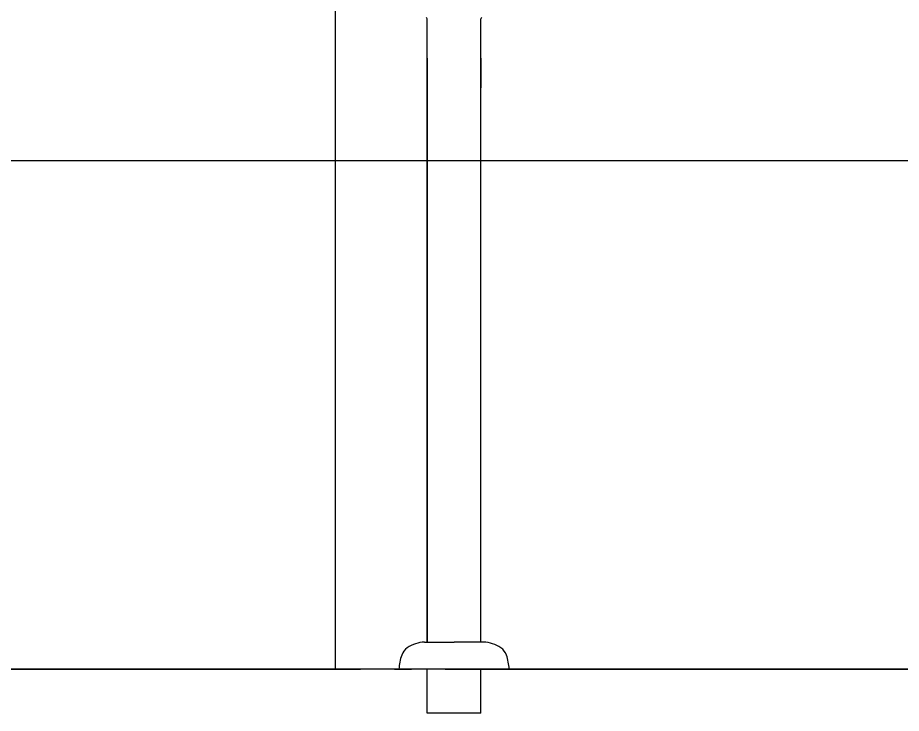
# Model space of a CAD drawing. Header units: millimetres. Extents: x 555 to 100215, y 750 to 17024.
# Drawn here: x 83168 to 83689, y 1652 to 2062 of the extents above; entities that cross this region are included whole.
import ezdxf

# ---------------------------------------------------------------- set-up
doc = ezdxf.new("R2010")
doc.units = ezdxf.units.MM
doc.linetypes.add('CEN', pattern=[35, 30, -2, 1, -2])
for name, color, linetype in [('CEN', 1, 'CEN'), ('ELE', 7, 'Continuous'), ('WAL', 3, 'Continuous')]:
    doc.layers.add(name, color=color, linetype=linetype)

# ---------------------------------------------------------------- blocks, each defined once
blk = doc.blocks.new('zw$606B')
at = {"layer": 'ELE', "color": 8}
for p, q in [((714.29, 369.09, 0), (714.29, 409.67, 0)), ((714.29, 42.07, 0), (714.29, 409.67, 0)), ((746.04, 386.49, 0), (746.04, 409.67, 0)), ((746.04, 42.07, 0), (746.04, 409.67, 0)), ((714.29, 386.49, 0), (714.29, 42.07, 0)), ((746.04, 386.49, 0), (746.04, 369.09, 0)), ((712.77, 42.07, 0), (730.16, 42.07, 0)), ((747.56, 42.07, 0), (730.16, 42.07, 0)), ((762.66, 26.09, 0), (697.66, 26.09, 0)), ((714.29, 0, 0), (714.29, 26.09, 0)), ((746.04, 0, 0), (746.04, 26.09, 0)), ((746.04, 0, 0), (714.29, 0, 0))]:
    blk.add_line(p, q, dxfattribs=at)
for centre, radius, start, end in [((713.36, 409.67, 0), 0.925, 0, 58.7026), ((713.36, 409.67, 0), 0.925, 0, 58.7026), ((746.96, 409.67, 0), 0.925, 121.2974, 180), ((746.96, 409.67, 0), 0.925, 121.2974, 180), ((713.66, 22.09, 0), 20, 92.5641, 123.7923), ((746.66, 22.09, 0), 20, 56.2077, 87.4359), ((708.59, 30.75, 0), 10, 127.1965, 158.8073), ((751.74, 30.75, 0), 10, 21.1927, 52.8035), ((727.63, 24.59, 0), 30, 160.9929, 177.134), ((732.7, 24.59, 0), 30, 2.866, 19.0071)]:
    blk.add_arc(centre, radius, start, end, dxfattribs=at)

msp = doc.modelspace()

# ---------------------------------------------------------------- linework, layer by layer
at = {"color": 8}
for p, q in [((83355.2, 4077.95, 0), (83355.2, 1677.95, 0)), ((82695.2, 1977.95, 0), (86615.2, 1977.95, 0))]:
    msp.add_line(p, q, dxfattribs=at)
at = {"layer": 'CEN', "ltscale": 10}
msp.add_line((82370.2, 1677.95, 0), (86915.2, 1677.95, 0), dxfattribs=at)

# ---------------------------------------------------------------- next in the draw order: block references
msp.add_blockref('zw$606B', (82695.2, 1651.86, 0))

# ---------------------------------------------------------------- next in the draw order: linework, layer by layer
at = {"layer": 'WAL', "elevation": 0}
msp.add_lwpolyline([(82695.2, 4077.95), (86615.2, 4077.95), (86615.2, 1677.95), (82695.2, 1677.95)], dxfattribs=at)

doc.saveas('drawing.dxf')
